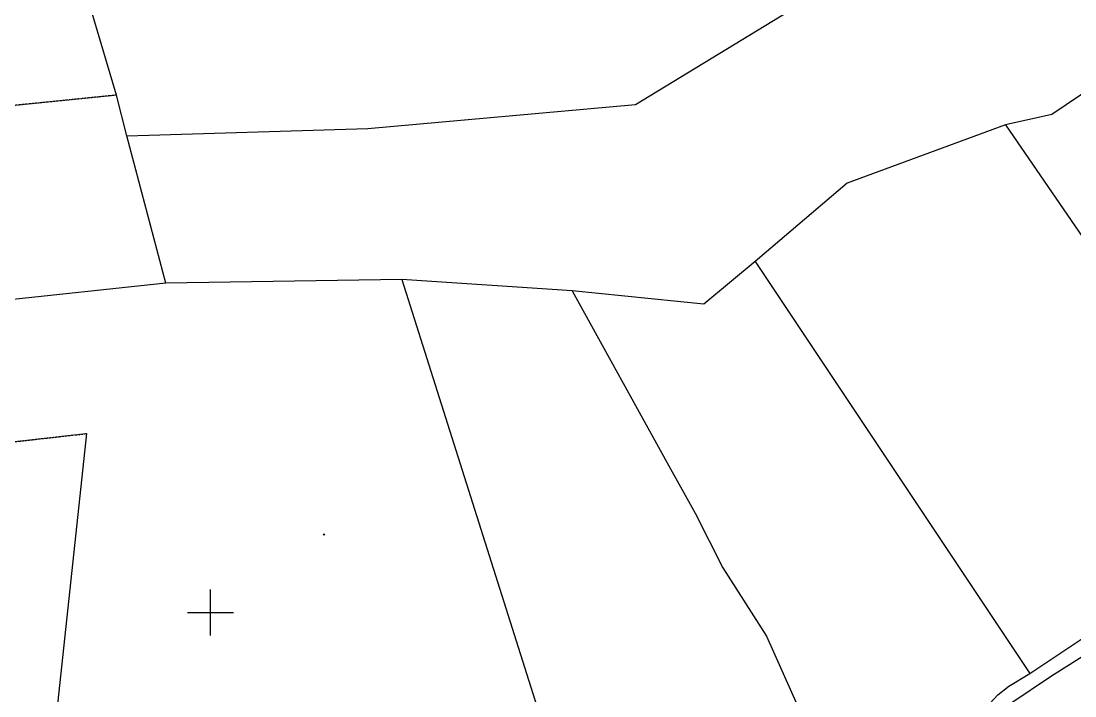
# Model space of a CAD drawing. Header units: millimetres. Extents: x 585668 to 596421, y 1344570 to 1349375.
# Drawn here: x 593320 to 594233, y 1347532 to 1348116 of the extents above; entities that cross this region are included whole.
import ezdxf

# ---------------------------------------------------------------- set-up
doc = ezdxf.new("R2010")
doc.units = ezdxf.units.MM
doc.header["$PDMODE"] = 35
doc.header["$PDSIZE"] = 0.5
doc.linetypes.add('HIDDEN', pattern=[0.375, 0.25, -0.125])
for name, color, linetype in [('2', 7, 'Continuous'), ('3', 7, 'Continuous'), ('42', 7, 'Continuous')]:
    doc.layers.add(name, color=color, linetype=linetype)

# ---------------------------------------------------------------- blocks, each defined once
blk = doc.blocks.new('COORD')
at = {"layer": '42', "color": 2, "linetype": 'Continuous'}
for p, q in [((0, -2), (0, 2)), ((-2, 0), (2, 0))]:
    blk.add_line(p, q, dxfattribs=at)
blk = doc.blocks.new('COORD$')
at = {"layer": '42', "color": 2, "linetype": 'Continuous'}
blk.add_blockref('COORD', (0, 0), dxfattribs=at)

msp = doc.modelspace()

# ---------------------------------------------------------------- linework, layer by layer
at = {"layer": '2', "color": 1, "linetype": 'Continuous'}
for p, q in [((593402.246, 1348052.156), (593370.642, 1348158.753)), ((593411.253, 1348016.945), (593402.246, 1348052.156)), ((593445.109, 1347889.288), (593411.253, 1348016.945)), ((593955.881, 1347908.04), (594193.879, 1347551.005)), ((593649.617, 1347892.371), (593445.109, 1347889.288)), ((593649.617, 1347892.371), (593800.179, 1347416.464)), ((593797.089, 1347882.612), (593649.617, 1347892.371)), ((593445.109, 1347889.288), (593227.6, 1347865.987)), ((593376.343, 1347758.942), (593332.603, 1347348.915)), ((594193.879, 1347551.005), (594402.55, 1347690.561))]:
    msp.add_line(p, q, dxfattribs=at)
for points in [[(593411.253, 1348016.945), (593620.045, 1348023.379), (593852.064, 1348044.05), (594169.431, 1348237.427), (594226.617, 1348245.411)], [(594299.75, 1348094.097), (594212.702, 1348035.439), (594172.652, 1348026.347)], [(594172.652, 1348026.347), (594035.463, 1347976.013), (593955.881, 1347908.04)], [(594172.652, 1348026.347), (594299.849, 1347841.317), (594346.267, 1347776.045), (594401.794, 1347690.044)], [(593955.881, 1347908.04), (593911.293, 1347871.205), (593797.089, 1347882.612)], [(593797.089, 1347882.612), (593879.444, 1347733.656), (593903.785, 1347689.982), (593927.657, 1347642.491), (593965.624, 1347583.474), (594027.027, 1347445.713)], [(594115.52, 1347293.017), (594120.862, 1347316.704), (594119.134, 1347336.246), (594119.644, 1347360.387), (594123.004, 1347379.225), (594127.873, 1347399.604), (594132.02, 1347416.165), (594139.678, 1347437.084), (594149.363, 1347458.534), (594153.726, 1347478.653), (594154.123, 1347489.328), (594159.513, 1347508.443), (594176.365, 1347524.893), (594212.446, 1347549.184), (594257.884, 1347577.645), (594287.177, 1347594.999), (594321.514, 1347615.966), (594368.479, 1347644.191), (594400.537, 1347664.37), (594434.366, 1347685.332), (594458.612, 1347699.326), (594485.811, 1347722.5)], [(594139.974, 1347457.411), (594139.809, 1347473.16), (594142.49, 1347484.115), (594148.126, 1347503.995), (594155.567, 1347521.355), (594166.121, 1347532.653), (594175.444, 1347540.126), (594193.879, 1347551.005)]]:
    msp.add_lwpolyline(points, dxfattribs=at)
msp.add_point((593582.087, 1347671.502), dxfattribs=at)
at = {"layer": '3', "color": 30, "linetype": 'HIDDEN'}
for p, q in [((593402.246, 1348052.156), (593201.222, 1348031.837)), ((593250.972, 1347744.816), (593376.343, 1347758.942))]:
    msp.add_line(p, q, dxfattribs=at)

# ---------------------------------------------------------------- block references
at = {"layer": '42', "color": 1, "linetype": 'Continuous', "xscale": 10, "yscale": 10}
msp.add_blockref('COORD$', (593483.803, 1347603.948), dxfattribs=at)

doc.saveas('drawing.dxf')
